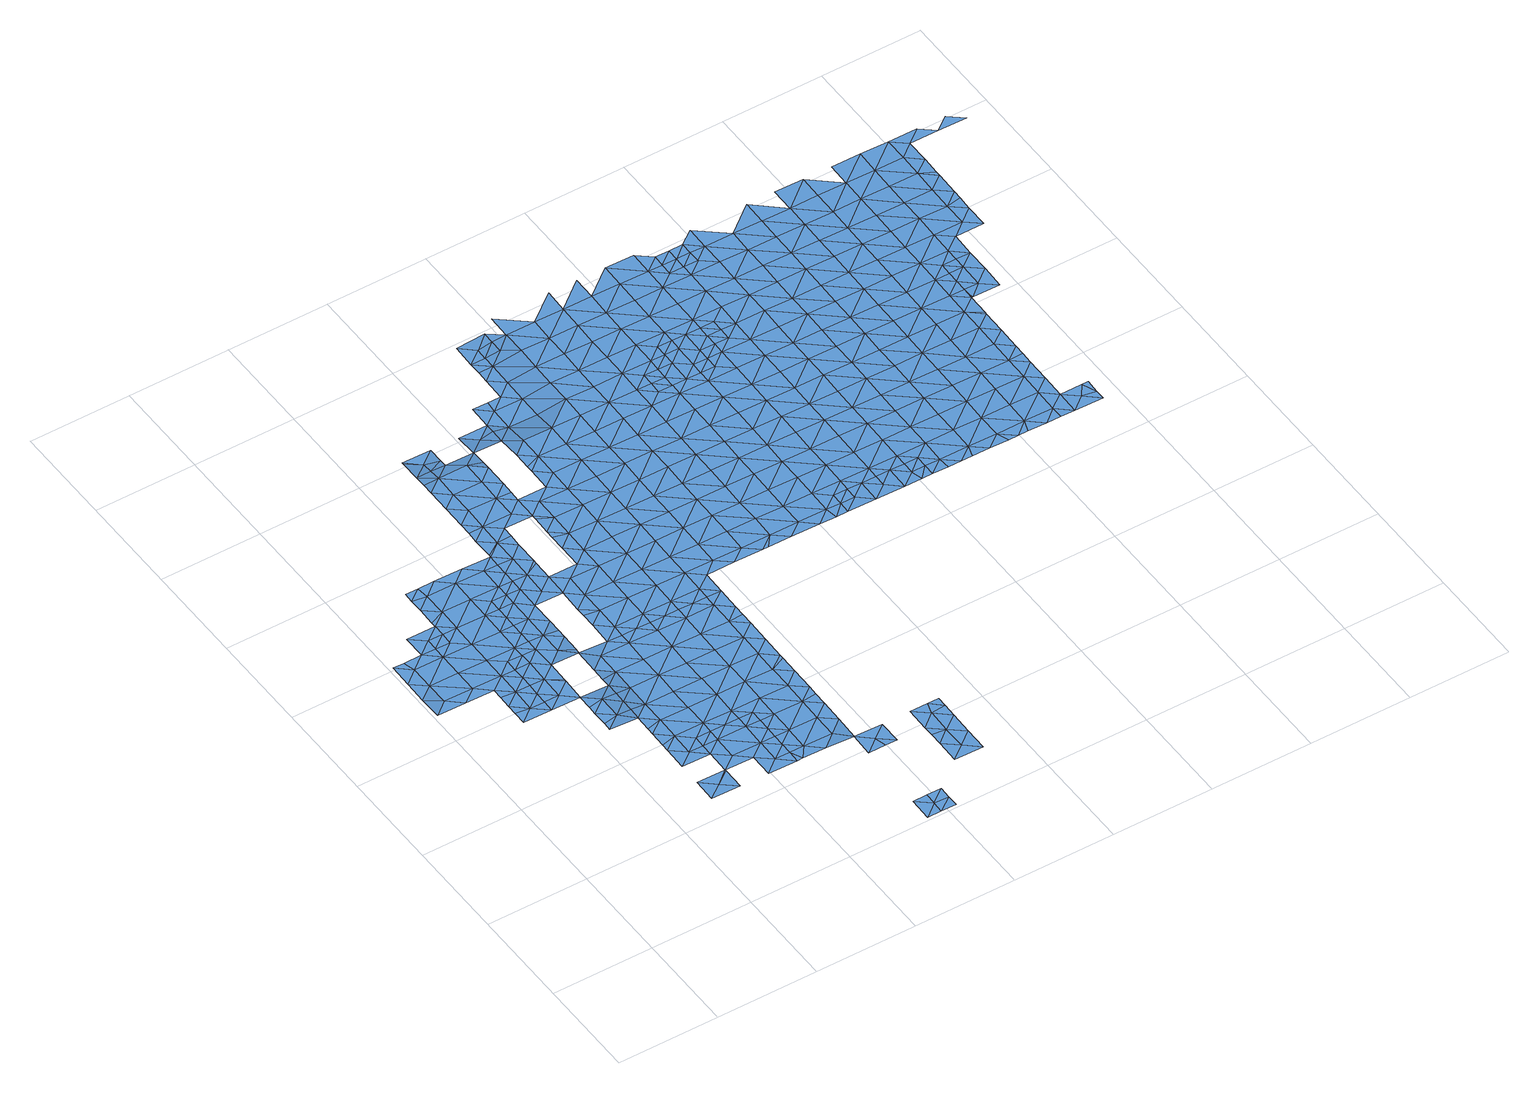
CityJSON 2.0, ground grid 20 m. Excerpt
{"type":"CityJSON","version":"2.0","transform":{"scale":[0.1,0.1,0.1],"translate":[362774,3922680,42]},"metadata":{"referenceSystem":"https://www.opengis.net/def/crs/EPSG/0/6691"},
"CityObjects":{
"waterbody1":{"type":"WaterBody","attributes":{"name":"9","class":"1140","function":"1","WaterBodyRiverFloodingRiskAttribute.description":"5","WaterBodyRiverFloodingRiskAttribute.rankOrg":"2","WaterBodyRiverFloodingRiskAttribute.adminType":"2","WaterBodyRiverFloodingRiskAttribute.scale":"L1"},"geometry":[{"type":"MultiSurface","lod":"1","boundaries":[[[0,1,2]],[[3,0,4]],[[5,3,4]],[[6,5,4]],[[0,2,4]],[[6,4,2]]]}]},
"waterbody2":{"type":"WaterBody","attributes":{"name":"9","class":"1140","function":"1","WaterBodyRiverFloodingRiskAttribute.description":"5","WaterBodyRiverFloodingRiskAttribute.rankOrg":"2","WaterBodyRiverFloodingRiskAttribute.adminType":"2","WaterBodyRiverFloodingRiskAttribute.scale":"L1"},"geometry":[{"type":"MultiSurface","lod":"1","boundaries":[[[7,8,9]],[[10,7,9]],[[11,10,9]],[[12,10,11]],[[9,8,13]],[[14,12,11]],[[15,14,16]],[[15,17,18]],[[14,11,16]],[[11,9,19]],[[9,13,19]],[[17,15,16]],[[20,11,19]],[[16,11,21]],[[11,20,21]],[[16,22,17]],[[16,21,22]],[[23,22,21]],[[23,24,22]],[[24,25,26]],[[21,27,23]],[[26,22,24]],[[28,29,30]],[[31,24,23]],[[29,25,24]],[[28,25,29]],[[32,23,27]],[[31,23,32]],[[33,30,34]],[[33,35,36]],[[30,29,34]],[[37,24,31]],[[29,24,38]],[[35,33,34]],[[24,37,38]],[[39,34,29]],[[38,39,29]],[[40,35,34]],[[39,40,34]],[[40,39,41]],[[42,41,39]],[[43,44,45]],[[46,47,48]],[[47,40,41]],[[46,40,47]],[[45,49,43]],[[50,51,44]],[[48,52,53]],[[50,54,51]],[[50,44,43]],[[53,52,55]],[[42,56,41]],[[49,57,43]],[[48,47,52]],[[47,41,56]],[[58,55,59]],[[60,52,47]],[[42,54,61]],[[56,62,47]],[[54,50,61]],[[63,58,59]],[[55,52,59]],[[62,60,47]],[[64,65,63]],[[66,42,61]],[[65,64,67]],[[64,63,59]],[[56,42,66]],[[43,57,68]],[[69,52,60]],[[70,71,67]],[[59,52,69]],[[50,43,72]],[[70,67,64]],[[68,57,73]],[[72,43,68]],[[61,50,72]],[[59,74,64]],[[75,59,69]],[[70,76,71]],[[59,75,74]],[[56,66,77]],[[73,78,68]],[[79,71,76]],[[80,70,64]],[[61,72,81]],[[66,61,82]],[[83,79,76]],[[84,79,83]],[[82,61,81]],[[85,84,83]],[[80,76,70]],[[86,72,68]],[[64,74,87]],[[83,88,85]],[[77,66,82]],[[68,78,89]],[[80,64,87]],[[90,83,76]],[[91,89,78]],[[92,88,83]],[[93,77,94]],[[77,82,94]],[[86,68,89]],[[81,72,86]],[[87,74,95]],[[96,97,93]],[[98,82,81]],[[90,76,80]],[[97,96,99]],[[96,93,94]],[[100,80,87]],[[95,100,87]],[[91,101,89]],[[98,94,82]],[[102,81,86]],[[96,103,99]],[[104,83,90]],[[92,83,104]],[[105,103,95]],[[105,99,103]],[[106,90,80]],[[98,81,102]],[[107,80,100]],[[108,86,89]],[[109,96,94]],[[103,110,95]],[[111,89,101]],[[80,107,106]],[[100,95,110]],[[111,108,89]],[[108,102,86]],[[112,109,94]],[[90,113,104]],[[114,92,104]],[[112,94,98]],[[90,106,113]],[[96,115,103]],[[113,116,104]],[[101,117,111]],[[109,115,96]],[[115,110,103]],[[118,98,102]],[[104,116,114]],[[100,110,119]],[[117,120,111]],[[121,118,102]],[[121,102,108]],[[122,119,110]],[[98,123,112]],[[111,124,108]],[[118,123,98]],[[124,111,120]],[[123,109,112]],[[110,115,122]],[[124,125,108]],[[108,125,121]],[[122,126,119]],[[123,127,109]],[[109,128,115]],[[129,119,126]],[[127,128,109]],[[128,122,115]],[[129,130,131]],[[125,132,121]],[[121,133,118]],[[131,130,134]],[[135,125,124]],[[129,126,130]],[[118,133,123]],[[128,136,122]],[[122,137,126]],[[138,134,139]],[[134,130,139]],[[136,137,122]],[[137,130,126]],[[121,132,133]],[[123,140,127]],[[133,140,123]],[[141,142,143]],[[142,138,139]],[[141,138,142]],[[135,144,125]],[[145,139,130]],[[137,146,130]],[[147,143,142]],[[132,125,144]],[[148,143,147]],[[146,145,130]],[[145,142,139]],[[147,149,148]],[[127,140,150]],[[128,127,151]],[[152,132,144]],[[127,150,151]],[[136,153,137]],[[133,132,154]],[[155,147,142]],[[136,128,153]],[[144,135,156]],[[154,132,152]],[[128,151,153]],[[137,157,146]],[[149,147,158]],[[159,142,145]],[[140,133,160]],[[161,152,144]],[[160,133,154]],[[150,140,160]],[[155,142,159]],[[161,144,156]],[[137,153,157]],[[158,147,155]],[[157,162,146]],[[146,163,145]],[[164,154,152]],[[165,161,156]],[[161,164,152]],[[150,160,166]],[[151,150,167]],[[145,168,159]],[[169,160,154]],[[170,158,171]],[[167,150,166]],[[158,155,171]],[[172,161,165]],[[168,155,159]],[[173,174,170]],[[146,162,163]],[[153,151,175]],[[174,173,176]],[[173,170,171]],[[177,166,160]],[[175,151,167]],[[157,153,175]],[[169,154,164]],[[178,171,155]],[[145,163,168]],[[168,178,155]],[[179,176,173]],[[161,180,164]],[[177,160,169]],[[181,173,171]],[[182,167,166]],[[180,161,172]],[[157,175,183]],[[162,157,184]],[[178,181,171]],[[185,179,173]],[[186,182,166]],[[182,175,167]],[[184,157,183]],[[164,187,169]],[[186,166,177]],[[163,162,188]],[[189,185,173]],[[190,183,175]],[[188,162,184]],[[168,163,188]],[[172,191,180]],[[164,180,187]],[[187,192,169]],[[168,193,178]],[[169,194,177]],[[189,173,181]],[[188,193,168]],[[190,175,182]],[[195,184,183]],[[185,196,197]],[[178,198,181]],[[177,199,186]],[[189,196,185]],[[193,198,178]],[[197,196,200]],[[201,195,183]],[[195,188,184]],[[169,192,194]],[[186,199,182]],[[201,183,190]],[[202,180,191]],[[198,203,181]],[[181,204,189]],[[187,180,202]],[[177,194,199]],[[203,204,181]],[[182,205,190]],[[206,193,188]],[[199,205,182]],[[189,204,196]],[[202,191,207]],[[208,206,188]],[[208,188,195]],[[187,202,209]],[[192,187,210]],[[205,211,190]],[[196,212,213]],[[190,214,201]],[[204,212,196]],[[215,202,207]],[[187,209,210]],[[198,193,206]],[[194,216,199]],[[194,192,216]],[[217,203,198]],[[218,209,202]],[[201,219,195]],[[220,208,195]],[[215,207,221]],[[214,219,201]],[[192,210,216]],[[218,202,215]],[[199,222,205]],[[190,211,214]],[[223,198,206]],[[219,220,195]],[[224,204,203]],[[225,206,208]],[[226,225,208]],[[226,208,220]],[[217,198,223]],[[205,227,211]],[[228,209,218]],[[199,216,222]],[[204,229,212]],[[210,230,216]],[[224,203,217]],[[224,229,204]],[[210,209,230]],[[205,222,227]],[[231,220,219]],[[232,206,225]],[[206,233,223]],[[228,218,234]],[[230,209,228]],[[232,233,206]],[[216,235,222]],[[229,236,212]],[[214,237,219]],[[211,227,238]],[[214,211,237]],[[223,239,217]],[[219,240,231]],[[234,241,228]],[[232,225,242]],[[233,239,223]],[[239,224,217]],[[211,238,237]],[[216,230,235]],[[243,240,219]],[[237,243,219]],[[242,244,232]],[[245,228,241]],[[222,235,246]],[[227,222,247]],[[224,248,229]],[[249,244,242]],[[227,250,238]],[[239,248,224]],[[251,233,232]],[[230,228,245]],[[244,251,232]],[[222,246,247]],[[238,250,237]],[[252,240,243]],[[245,241,253]],[[248,254,229]],[[235,230,255]],[[227,247,250]],[[251,256,233]],[[237,257,243]],[[230,245,255]],[[233,256,239]],[[250,257,237]],[[243,258,252]],[[253,259,245]],[[235,255,260]],[[246,235,261]],[[262,258,243]],[[239,263,248]],[[229,254,264]],[[265,256,251]],[[257,262,243]],[[256,263,239]],[[261,235,260]],[[247,246,261]],[[259,266,245]],[[267,255,245]],[[263,268,248]],[[266,267,245]],[[250,247,269]],[[270,260,255]],[[265,271,256]],[[272,266,259]],[[262,273,258]],[[247,261,269]],[[274,258,273]],[[274,275,276]],[[254,248,277]],[[257,250,278]],[[271,279,256]],[[256,279,263]],[[275,274,273]],[[248,268,277]],[[250,269,278]],[[272,280,266]],[[270,255,267]],[[261,260,270]],[[254,277,281]],[[257,278,282]],[[262,257,283]],[[273,284,275]],[[285,267,266]],[[269,261,286]],[[280,285,266]],[[283,257,282]],[[273,262,283]],[[271,287,279]],[[286,261,270]],[[288,289,290]],[[291,289,280]],[[291,290,289]],[[268,292,277]],[[263,279,293]],[[268,263,292]],[[294,270,267]],[[289,285,280]],[[273,295,284]],[[287,296,279]],[[263,293,292]],[[269,286,297]],[[278,269,298]],[[273,283,295]],[[288,299,289]],[[300,286,270]],[[298,269,297]],[[294,267,285]],[[281,277,301]],[[296,302,279]],[[282,278,303]],[[304,305,296]],[[277,292,301]],[[304,284,305]],[[284,295,305]],[[303,278,298]],[[283,282,303]],[[300,270,294]],[[306,297,286]],[[307,289,299]],[[305,302,296]],[[308,281,301]],[[293,279,309]],[[285,289,307]],[[310,306,286]],[[306,298,297]],[[295,283,311]],[[285,312,294]],[[292,313,301]],[[309,279,302]],[[310,286,300]],[[292,293,309]],[[307,299,314]],[[283,303,311]],[[315,308,301]],[[316,303,298]],[[292,317,313]],[[285,307,312]],[[312,318,294]],[[301,313,319]],[[320,302,305]],[[294,321,300]],[[295,311,322]],[[305,295,323]],[[315,301,319]],[[314,324,307]],[[292,309,317]],[[318,321,294]],[[321,310,300]],[[325,311,303]],[[323,295,322]],[[316,298,306]],[[326,313,317]],[[324,327,307]],[[328,306,310]],[[320,305,323]],[[309,302,320]],[[325,303,316]],[[329,322,311]],[[330,316,306]],[[328,310,321]],[[317,309,331]],[[332,311,325]],[[312,307,333]],[[334,327,324]],[[326,317,335]],[[312,336,318]],[[331,309,320]],[[333,307,327]],[[329,311,332]],[[323,322,329]],[[318,336,321]],[[330,306,328]],[[337,325,316]],[[338,317,331]],[[335,317,338]],[[339,337,316]],[[340,327,334]],[[337,332,325]],[[312,333,336]],[[320,323,341]],[[342,331,320]],[[321,343,328]],[[339,316,330]],[[341,323,329]],[[336,343,321]],[[344,345,346]],[[347,333,327]],[[344,335,338]],[[346,335,344]],[[340,347,327]],[[348,329,332]],[[342,320,341]],[[343,349,328]],[[350,338,331]],[[328,351,330]],[[344,352,345]],[[353,347,340]],[[354,341,329]],[[355,350,331]],[[350,344,338]],[[330,351,339]],[[348,332,337]],[[333,356,336]],[[355,331,342]],[[357,337,339]],[[358,333,347]],[[328,349,351]],[[359,352,344]],[[354,329,348]],[[360,342,341]],[[336,361,343]],[[351,357,339]],[[353,362,347]],[[356,333,358]],[[356,361,336]],[[361,349,343]],[[363,348,337]],[[364,360,341]],[[360,355,342]],[[364,341,354]],[[359,344,350]],[[357,363,337]],[[365,351,349]],[[366,350,355]],[[367,347,362]],[[347,368,358]],[[361,365,349]],[[363,369,348]],[[348,370,354]],[[367,368,347]],[[369,370,348]],[[370,364,354]],[[371,367,362]],[[372,359,350]],[[358,373,356]],[[366,355,360]],[[365,374,351]],[[351,375,357]],[[366,372,350]],[[373,361,356]],[[374,375,351]],[[376,360,364]],[[357,377,363]],[[370,376,364]],[[372,378,359]],[[371,379,367]],[[375,377,357]],[[358,368,373]],[[380,366,360]],[[361,381,365]],[[363,377,369]],[[379,382,367]],[[376,380,360]],[[367,382,368]],[[369,383,370]],[[361,373,381]],[[359,378,384]],[[377,383,369]],[[382,385,368]],[[380,386,366]],[[366,387,372]],[[368,385,373]],[[388,389,365]],[[379,390,382]],[[386,387,366]],[[387,378,372]],[[370,391,376]],[[365,381,388]],[[374,365,389]],[[374,392,375]],[[393,381,373]],[[383,391,370]],[[385,393,373]],[[394,390,379]],[[389,392,374]],[[392,377,375]],[[378,395,384]],[[396,388,381]],[[397,382,390]],[[391,398,376]],[[376,399,380]],[[387,395,378]],[[400,381,393]],[[396,381,400]],[[394,401,390]],[[380,399,386]],[[392,402,377]],[[377,403,383]],[[390,401,397]],[[402,403,377]],[[389,388,404]],[[388,396,404]],[[376,398,399]],[[386,405,387]],[[383,406,391]],[[407,392,389]],[[399,405,386]],[[397,401,408]],[[404,407,389]],[[391,406,398]],[[387,409,395]],[[410,402,392]],[[405,409,387]],[[411,410,392]],[[411,392,407]],[[383,403,406]],[[398,412,399]],[[413,414,395]],[[406,412,398]],[[415,416,402]],[[415,402,410]],[[403,402,416]],[[399,417,405]],[[412,417,399]],[[395,409,418]],[[419,420,403]],[[403,420,406]],[[403,416,419]],[[413,395,418]],[[417,421,405]],[[405,422,409]],[[420,423,406]],[[405,421,422]],[[424,423,420]],[[412,406,425]],[[418,409,426]],[[413,418,426]],[[406,423,425]],[[417,427,421]],[[409,422,426]],[[417,412,427]],[[424,428,423]],[[412,425,427]],[[421,429,422]],[[428,430,423]],[[425,423,430]],[[421,427,429]],[[429,431,422]],[[432,433,426]],[[426,422,434]],[[427,425,435]],[[425,430,435]],[[422,431,434]],[[429,427,436]],[[432,426,434]],[[430,437,435]],[[427,435,436]],[[436,438,429]],[[431,429,438]],[[438,439,431]],[[440,436,435]],[[437,440,435]],[[434,431,439]],[[441,432,434]],[[442,438,436]],[[440,443,436]],[[444,441,434]],[[444,434,439]],[[436,443,442]],[[445,438,442]],[[439,438,445]],[[446,439,445]],[[447,439,446]],[[444,439,447]],[[441,444,448]],[[444,447,448]],[[449,441,448]],[[448,450,449]],[[450,451,452]]]}]},
"waterbody3":{"type":"WaterBody","attributes":{"name":"9","class":"1140","function":"1","WaterBodyRiverFloodingRiskAttribute.description":"5","WaterBodyRiverFloodingRiskAttribute.rankOrg":"1","WaterBodyRiverFloodingRiskAttribute.adminType":"2","WaterBodyRiverFloodingRiskAttribute.scale":"L1"},"geometry":[{"type":"MultiSurface","lod":"1","boundaries":[[[55,453,53]],[[53,453,48]],[[453,55,454]],[[48,453,455]],[[456,457,458]],[[456,459,457]],[[457,459,460]],[[460,461,457]],[[457,461,6]],[[457,6,462]],[[2,462,6]],[[458,457,462]],[[458,462,463]],[[462,464,463]],[[464,465,463]],[[466,465,464]],[[25,465,466]],[[28,465,25]],[[28,30,465]],[[22,26,466]],[[17,22,466]],[[15,18,467]],[[467,18,468]],[[18,466,468]],[[17,466,18]],[[26,25,466]],[[465,30,463]],[[463,30,33]],[[36,35,455]],[[46,35,40]],[[33,36,463]],[[469,459,470]],[[469,471,459]],[[471,469,472]],[[473,1,0]],[[473,464,1]],[[473,468,464]],[[473,474,468]],[[473,475,474]],[[473,476,475]],[[3,476,473]],[[10,477,7]],[[12,478,10]],[[467,14,15]],[[479,480,478]],[[479,467,481]],[[467,474,481]],[[481,475,482]],[[475,483,482]],[[476,484,475]],[[474,475,481]],[[468,474,467]],[[466,464,468]],[[1,464,462]],[[0,3,473]],[[2,1,462]],[[460,459,471]],[[456,470,459]],[[476,3,485]],[[486,476,485]],[[484,476,486]],[[484,483,475]],[[483,487,482]],[[488,482,487]],[[488,481,482]],[[481,488,479]],[[478,467,479]],[[467,478,14]],[[12,14,478]],[[7,477,8]],[[8,477,489]],[[490,489,477]],[[480,491,478]],[[478,491,477]],[[478,477,10]],[[490,477,491]],[[463,36,458]],[[36,455,458]],[[458,455,456]],[[453,456,455]],[[454,456,453]],[[470,456,454]],[[455,46,48]],[[35,46,455]]]}]},
"waterbody4":{"type":"WaterBody","attributes":{"name":"9","class":"1140","function":"1","WaterBodyRiverFloodingRiskAttribute.description":"5","WaterBodyRiverFloodingRiskAttribute.rankOrg":"1","WaterBodyRiverFloodingRiskAttribute.adminType":"2","WaterBodyRiverFloodingRiskAttribute.scale":"L1"},"geometry":[{"type":"MultiSurface","lod":"1","boundaries":[[[492,493,494]],[[495,492,494]],[[496,495,494]],[[497,494,493]],[[494,497,496]]]}]},
"waterbody5":{"type":"WaterBody","attributes":{"name":"9","class":"1140","function":"1","WaterBodyRiverFloodingRiskAttribute.description":"5","WaterBodyRiverFloodingRiskAttribute.rankOrg":"2","WaterBodyRiverFloodingRiskAttribute.adminType":"2","WaterBodyRiverFloodingRiskAttribute.scale":"L1"},"geometry":[{"type":"MultiSurface","lod":"1","boundaries":[[[498,499,500]],[[499,501,500]],[[502,503,500]],[[13,502,500]],[[504,505,498]],[[498,500,504]],[[505,504,506]],[[501,13,500]],[[507,506,504]],[[503,508,504]],[[508,507,504]],[[500,503,504]]]}]},
"waterbody6":{"type":"WaterBody","attributes":{"name":"9","class":"1140","function":"1","WaterBodyRiverFloodingRiskAttribute.description":"5","WaterBodyRiverFloodingRiskAttribute.rankOrg":"2","WaterBodyRiverFloodingRiskAttribute.adminType":"2","WaterBodyRiverFloodingRiskAttribute.scale":"L1"},"geometry":[{"type":"MultiSurface","lod":"1","boundaries":[[[509,510,511]],[[509,512,510]],[[513,512,509]],[[497,510,512]],[[497,514,510]],[[515,516,517]],[[515,518,516]],[[519,520,521]],[[522,523,519]],[[513,524,525]],[[524,513,509]],[[511,520,519]],[[509,511,519]],[[521,526,519]],[[519,526,522]],[[511,514,516]],[[527,511,516]],[[514,511,510]],[[527,516,518]],[[509,523,524]],[[528,511,527]],[[520,511,528]],[[519,523,509]],[[514,517,516]]]}]},
"waterbody7":{"type":"WaterBody","attributes":{"name":"9","class":"1140","function":"1","WaterBodyRiverFloodingRiskAttribute.description":"5","WaterBodyRiverFloodingRiskAttribute.rankOrg":"1","WaterBodyRiverFloodingRiskAttribute.adminType":"2","WaterBodyRiverFloodingRiskAttribute.scale":"L1"},"geometry":[{"type":"MultiSurface","lod":"1","boundaries":[[[528,529,520]],[[520,529,530]],[[531,530,529]],[[532,530,531]],[[530,532,526]],[[526,532,533]],[[532,534,533]],[[534,532,535]],[[534,535,536]],[[537,538,535]],[[539,531,540]],[[540,531,541]],[[540,541,542]],[[542,541,543]],[[543,541,544]],[[541,529,544]],[[529,527,544]],[[545,543,544]],[[543,545,546]],[[547,518,515]],[[518,547,544]],[[536,535,538]],[[547,545,544]],[[542,543,546]],[[537,531,539]],[[525,548,549]],[[548,525,524]],[[523,533,548]],[[524,523,548]],[[550,512,513]],[[525,550,513]],[[550,525,549]],[[550,549,551]],[[550,551,552]],[[549,553,554]],[[549,555,553]],[[553,555,556]],[[556,555,506]],[[506,555,557]],[[557,555,558]],[[558,555,548]],[[559,558,548]],[[559,560,558]],[[561,562,563]],[[563,564,565]],[[566,567,568]],[[569,566,568]],[[565,561,563]],[[570,571,564]],[[572,564,571]],[[572,566,564]],[[565,564,566]],[[569,565,566]],[[565,569,561]],[[569,573,561]],[[573,569,574]],[[574,569,575]],[[576,575,569]],[[57,575,576]],[[574,577,573]],[[49,45,575]],[[27,578,45]],[[27,579,578]],[[91,78,568]],[[568,78,576]],[[101,91,568]],[[73,576,78]],[[577,574,578]],[[580,577,579]],[[579,577,578]],[[575,578,574]],[[568,576,569]],[[73,57,576]],[[45,578,575]],[[501,577,580]],[[577,501,581]],[[499,498,581]],[[557,581,498]],[[557,573,581]],[[560,573,557]],[[560,562,573]],[[559,562,560]],[[562,559,563]],[[559,534,563]],[[582,563,534]],[[582,564,563]],[[564,582,570]],[[583,536,584]],[[570,582,583]],[[550,552,512]],[[549,554,551]],[[505,506,557]],[[548,555,549]],[[533,559,548]],[[573,562,561]],[[560,557,558]],[[577,581,573]],[[557,498,505]],[[501,499,581]],[[568,567,101]],[[572,567,566]],[[585,572,571]],[[522,533,523]],[[582,536,583]],[[531,537,535]],[[538,584,536]],[[582,534,536]],[[533,534,559]],[[522,526,533]],[[530,526,521]],[[49,575,57]],[[532,531,535]],[[541,531,529]],[[521,520,530]],[[528,527,529]],[[544,527,518]],[[585,586,572]],[[586,567,572]],[[120,567,586]],[[117,567,120]],[[117,101,567]]]}]},
"waterbody8":{"type":"WaterBody","attributes":{"name":"9","class":"1140","function":"1","WaterBodyRiverFloodingRiskAttribute.description":"5","WaterBodyRiverFloodingRiskAttribute.rankOrg":"2","WaterBodyRiverFloodingRiskAttribute.adminType":"2","WaterBodyRiverFloodingRiskAttribute.scale":"L1"},"geometry":[{"type":"MultiSurface","lod":"1","boundaries":[[[587,588,589]],[[590,591,589]],[[591,587,589]],[[592,590,589]],[[593,590,592]],[[588,594,589]],[[589,594,592]]]}]},
"waterbody9":{"type":"WaterBody","attributes":{"name":"9","class":"1140","function":"1","WaterBodyRiverFloodingRiskAttribute.description":"5","WaterBodyRiverFloodingRiskAttribute.rankOrg":"1","WaterBodyRiverFloodingRiskAttribute.adminType":"2","WaterBodyRiverFloodingRiskAttribute.scale":"L1"},"geometry":[{"type":"MultiSurface","lod":"1","boundaries":[[[595,546,596]],[[596,546,597]],[[596,598,595]],[[596,599,598]],[[599,596,597]]]}]},
"waterbody10":{"type":"WaterBody","attributes":{"name":"9","class":"1140","function":"1","WaterBodyRiverFloodingRiskAttribute.description":"5","WaterBodyRiverFloodingRiskAttribute.rankOrg":"1","WaterBodyRiverFloodingRiskAttribute.adminType":"2","WaterBodyRiverFloodingRiskAttribute.scale":"L1"},"geometry":[{"type":"MultiSurface","lod":"1","boundaries":[[[600,601,602]],[[602,603,85]],[[602,85,88]],[[601,604,602]],[[603,602,604]],[[600,88,92]],[[88,600,602]]]}]},
"waterbody11":{"type":"WaterBody","attributes":{"name":"9","class":"1140","function":"1","WaterBodyRiverFloodingRiskAttribute.description":"5","WaterBodyRiverFloodingRiskAttribute.rankOrg":"1","WaterBodyRiverFloodingRiskAttribute.adminType":"2","WaterBodyRiverFloodingRiskAttribute.scale":"L1"},"geometry":[{"type":"MultiSurface","lod":"1","boundaries":[[[605,606,607]],[[608,606,605]],[[609,606,608]],[[610,606,609]],[[611,612,613]],[[614,609,612]],[[615,609,614]],[[610,609,615]],[[612,609,613]],[[609,608,613]],[[607,606,610]],[[612,611,616]],[[617,616,611]],[[612,616,618]],[[612,618,614]]]}]},
"waterbody12":{"type":"WaterBody","attributes":{"name":"9","class":"1140","function":"1","WaterBodyRiverFloodingRiskAttribute.description":"5","WaterBodyRiverFloodingRiskAttribute.rankOrg":"1","WaterBodyRiverFloodingRiskAttribute.adminType":"2","WaterBodyRiverFloodingRiskAttribute.scale":"L1"},"geometry":[{"type":"MultiSurface","lod":"1","boundaries":[[[141,619,138]],[[620,619,143]],[[141,143,619]],[[114,138,619]],[[114,619,620]]]}]},
"waterbody13":{"type":"WaterBody","attributes":{"name":"9","class":"1140","function":"1","WaterBodyRiverFloodingRiskAttribute.description":"5","WaterBodyRiverFloodingRiskAttribute.rankOrg":"1","WaterBodyRiverFloodingRiskAttribute.adminType":"2","WaterBodyRiverFloodingRiskAttribute.scale":"L1"},"geometry":[{"type":"MultiSurface","lod":"1","boundaries":[[[185,197,179]],[[179,197,621]],[[621,200,622]],[[197,200,621]],[[179,621,176]],[[622,176,621]]]}]},
"waterbody14":{"type":"WaterBody","attributes":{"name":"9","class":"1140","function":"1","WaterBodyRiverFloodingRiskAttribute.description":"5","WaterBodyRiverFloodingRiskAttribute.rankOrg":"1","WaterBodyRiverFloodingRiskAttribute.adminType":"2","WaterBodyRiverFloodingRiskAttribute.scale":"L1"},"geometry":[{"type":"MultiSurface","lod":"1","boundaries":[[[253,241,623]],[[241,624,623]],[[241,625,624]],[[241,234,625]],[[234,215,625]],[[291,626,290]],[[234,218,215]],[[623,627,259]],[[628,259,627]],[[272,259,628]],[[215,221,625]],[[623,259,253]],[[280,272,628]],[[624,625,221]],[[627,623,624]],[[291,280,628]],[[626,291,628]],[[627,626,628]]]}]},
"waterbody15":{"type":"WaterBody","attributes":{"name":"9","class":"1140","function":"1","WaterBodyRiverFloodingRiskAttribute.description":"5","WaterBodyRiverFloodingRiskAttribute.rankOrg":"1","WaterBodyRiverFloodingRiskAttribute.adminType":"2","WaterBodyRiverFloodingRiskAttribute.scale":"L1"},"geometry":[{"type":"MultiSurface","lod":"1","boundaries":[[[244,249,629]],[[265,244,629]],[[275,630,276]],[[225,226,631]],[[231,226,220]],[[265,251,244]],[[252,274,632]],[[258,274,252]],[[274,276,632]],[[632,276,629]],[[231,240,631]],[[226,231,631]],[[242,225,631]],[[632,629,249]],[[276,630,271]],[[629,271,265]],[[304,287,630]],[[276,271,629]],[[284,304,630]],[[296,287,304]],[[252,632,240]],[[632,249,240]],[[240,249,631]],[[287,271,630]],[[631,249,242]],[[275,284,630]]]}]},
"waterbody16":{"type":"WaterBody","attributes":{"name":"9","class":"1140","function":"1","WaterBodyRiverFloodingRiskAttribute.description":"5","WaterBodyRiverFloodingRiskAttribute.rankOrg":"1","WaterBodyRiverFloodingRiskAttribute.adminType":"2","WaterBodyRiverFloodingRiskAttribute.scale":"L1"},"geometry":[{"type":"MultiSurface","lod":"1","boundaries":[[[326,346,633]],[[345,634,633]],[[313,326,633]],[[346,326,335]],[[319,313,633]],[[634,319,633]],[[315,319,634]],[[346,345,633]]]}]},
"waterbody17":{"type":"WaterBody","attributes":{"name":"9","class":"1140","function":"1","WaterBodyRiverFloodingRiskAttribute.description":"5","WaterBodyRiverFloodingRiskAttribute.rankOrg":"1","WaterBodyRiverFloodingRiskAttribute.adminType":"2","WaterBodyRiverFloodingRiskAttribute.scale":"L1"},"geometry":[{"type":"MultiSurface","lod":"1","boundaries":[[[416,635,636]],[[415,637,635]],[[416,415,635]],[[635,638,639]],[[637,638,635]],[[419,416,636]],[[637,415,410]],[[636,420,419]],[[424,420,636]],[[428,636,639]],[[636,428,424]],[[635,639,636]]]}]}
},
"vertices":[
[89,796,11],[117,796,11],[118,819,11],[61,797,11],[89,819,11],[61,843,11],[118,842,11],
[171,587,13],[170,564,13],[199,587,13],[171,610,13],[200,633,13],[172,633,13],[227,563,13],[172,656,13],[172,679,13],[201,679,13],[201,702,12],[173,703,12],[228,609,13],[228,612,13],[229,655,13],[229,702,12],[257,678,13],[258,724,11],[230,748,11],[230,725,11],[285,655,11],[230,771,11],[259,771,11],[231,794,11],[286,701,12],[286,665,11],[231,817,11],[259,817,11],[260,840,11],[231,840,11],[286,719,12],[287,747,11],[287,793,10],[288,839,10],[316,816,9],[344,792,9],[371,676,9],[343,700,9],[342,654,9],[289,863,10],[317,862,9],[289,886,10],[370,653,9],[372,723,9],[343,728,9],[318,908,9],[289,909,10],[343,746,9],[290,932,10],[345,839,9],[399,653,9],[290,936,10],[318,955,9],[346,885,9],[372,769,9],[345,877,9],[290,978,9],[319,1001,9],[291,1000,9],[373,815,9],[291,1024,9],[428,676,9],[346,931,9],[320,1047,9],[292,1071,9],[428,722,9],[427,652,9],[347,977,9],[347,956,9],[320,1093,9],[402,838,9],[456,652,9],[292,1117,9],[376,1046,9],[429,768,9],[430,814,9],[321,1139,9],[293,1140,7],[293,1163,6],[485,721,9],[376,1000,9],[321,1163,6],[484,675,9],[377,1092,9],[484,652,9],[350,1162,6],[402,884,9],[430,860,9],[404,976,9],[431,907,9],[403,915,9],[486,813,9],[403,930,9],[404,1023,9],[512,651,9],[486,767,9],[432,953,9],[378,1139,9],[404,967,9],[405,1069,9],[405,1044,9],[542,720,9],[488,906,9],[432,999,9],[541,674,9],[487,860,9],[406,1115,9],[407,1161,6],[489,952,9],[406,1131,8],[541,651,9],[543,812,9],[461,1022,9],[569,650,9],[542,766,9],[489,998,9],[544,859,9],[570,696,9],[598,719,9],[490,1044,9],[545,905,9],[545,951,9],[462,1068,9],[491,1091,9],[462,1080,9],[599,765,9],[600,812,9],[463,1114,9],[626,696,9],[546,997,9],[547,1044,9],[463,1160,4],[491,1137,9],[601,858,9],[464,1188,3],[492,1183,2],[464,1207,2],[655,718,9],[548,1136,9],[547,1090,9],[493,1229,2],[465,1253,2],[495,1252,2],[601,904,9],[602,950,9],[656,764,9],[603,996,9],[657,811,9],[549,1228,2],[683,695,9],[603,1043,9],[521,1252,2],[549,1182,2],[657,857,9],[712,717,9],[604,1089,9],[605,1135,9],[713,764,9],[694,695,9],[658,903,9],[659,949,9],[606,1181,9],[713,810,9],[522,1298,2],[550,1275,2],[740,694,9],[551,1321,2],[523,1321,2],[659,996,9],[523,1344,2],[714,856,9],[606,1228,9],[551,1344,2],[769,717,9],[607,1274,9],[715,948,9],[660,1042,9],[661,1088,9],[580,1343,6],[715,902,9],[769,763,9],[662,1134,9],[608,1320,9],[716,995,9],[797,693,9],[770,809,9],[662,1180,9],[771,855,9],[718,1087,9],[608,1366,9],[580,1367,6],[663,1227,9],[771,901,9],[580,1390,7],[717,1041,9],[825,716,9],[664,1273,9],[664,1319,9],[772,948,9],[719,1180,9],[830,692,9],[718,1133,9],[826,762,9],[827,808,9],[773,994,9],[665,1365,9],[609,1412,9],[774,1040,9],[854,715,9],[827,854,9],[720,1272,9],[854,738,9],[774,1086,9],[746,1110,9],[853,692,9],[828,901,9],[720,1226,9],[721,1318,9],[747,1156,9],[747,1133,9],[829,947,9],[883,761,9],[722,1364,9],[884,807,9],[775,1109,9],[776,1179,9],[776,1225,9],[882,738,9],[884,853,9],[723,1411,9],[830,1039,9],[830,993,9],[777,1271,9],[803,1109,9],[911,737,9],[775,1156,9],[831,1085,9],[804,1178,9],[940,760,9],[885,900,9],[886,946,9],[778,1317,9],[804,1155,9],[886,992,9],[804,1201,9],[831,1108,9],[939,737,9],[779,1364,9],[940,806,9],[833,1224,9],[887,1038,9],[860,1108,9],[968,737,9],[941,853,9],[942,899,9],[888,1085,9],[834,1270,9],[779,1410,9],[833,1201,9],[996,759,9],[997,805,9],[835,1316,9],[942,945,9],[998,852,9],[861,1200,9],[996,736,9],[888,1131,9],[860,1131,9],[889,1154,9],[860,1154,9],[835,1363,9],[943,991,9],[890,1223,9],[1024,736,9],[836,1409,9],[944,1037,9],[944,1084,9],[917,1153,9],[1053,758,9],[998,898,9],[890,1200,9],[1054,689,9],[1052,712,9],[1024,690,9],[1024,713,9],[891,1316,9],[891,1269,9],[1054,805,9],[945,1130,9],[918,1200,9],[999,944,9],[1000,990,9],[1080,689,9],[1054,851,9],[892,1362,9],[947,1222,9],[1001,1037,9],[918,1177,9],[946,1176,9],[1056,943,9],[1109,711,9],[893,1408,9],[947,1269,9],[1055,897,9],[1001,1083,9],[1110,758,9],[920,1338,9],[1102,688,9],[921,1384,9],[1057,989,9],[948,1315,9],[1110,804,9],[920,1361,9],[1003,1221,9],[1111,850,9],[1002,1129,9],[1003,1175,9],[1137,688,9],[1057,1036,9],[948,1338,9],[1166,710,9],[1112,896,9],[1059,1128,9],[1113,942,9],[1004,1268,9],[1058,1082,9],[1166,757,9],[1175,687,9],[977,1337,9],[1167,803,9],[1114,1035,9],[1005,1314,9],[1113,989,9],[1194,687,9],[1059,1174,9],[1060,1221,9],[1168,849,9],[1005,1360,9],[977,1384,9],[977,1361,9],[1222,710,9],[1115,1081,9],[1169,895,9],[1061,1313,9],[1169,942,9],[1006,1406,9],[1214,687,9],[1115,1127,9],[1061,1267,9],[1224,802,9],[1170,988,9],[1223,756,9],[1062,1359,9],[1117,1220,9],[1225,848,9],[1251,686,9],[1171,1034,9],[1116,1173,9],[1225,894,9],[1118,1266,9],[1279,709,9],[1280,755,9],[1171,1080,9],[1172,1126,9],[1280,686,9],[1118,1312,9],[1281,801,9],[1226,941,9],[1227,987,9],[1173,1173,9],[1227,1033,9],[1119,1358,9],[1307,685,9],[1174,1219,9],[1281,847,9],[1308,731,9],[1228,1079,9],[1120,1405,9],[1309,778,9],[1174,1265,9],[1175,1311,9],[1282,894,9],[1283,940,9],[1336,708,9],[1229,1126,9],[1283,986,9],[1309,824,9],[1364,684,9],[1176,1357,9],[1310,870,9],[1352,731,9],[1230,1172,9],[1230,1218,9],[1310,848,9],[1364,703,9],[1284,1032,9],[1285,1078,9],[1311,916,9],[1231,1264,9],[1286,1125,9],[1311,962,9],[1365,731,9],[1232,1310,9],[1312,1009,9],[1312,966,9],[1286,1171,9],[1233,1403,9],[1176,1404,9],[1313,1032,9],[1313,1055,9],[1287,1217,9],[1232,1357,9],[1313,1078,9],[1314,1101,9],[1288,1263,9],[1288,1310,9],[1342,1124,9],[1342,1101,9],[1343,1170,9],[1289,1356,9],[1344,1216,9],[1370,1100,9],[1344,1262,9],[1371,1146,9],[1345,1309,9],[1347,1401,9],[1290,1402,9],[1346,1355,9],[1400,1169,9],[1400,1215,9],[1428,1146,9],[1401,1262,9],[1402,1308,9],[1428,1192,9],[1403,1400,9],[1429,1238,9],[1429,1220,9],[1403,1354,9],[1430,1284,9],[1430,1295,9],[1431,1330,9],[1431,1377,9],[1460,1399,9],[1488,1376,9],[1545,1375,9],[1517,1398,9],
[261,909,11],[233,933,11],[260,863,11],[204,910,11],[147,865,11],[203,864,11],[147,911,11],[119,888,11],[118,853,11],[146,819,11],[203,818,11],[145,772,11],[202,771,11],[201,725,11],[144,680,13],[145,726,11],[144,934,11],[176,934,11],[119,915,11],[119,934,11],[89,773,11],[88,727,11],[31,728,11],[32,774,11],[142,587,13],[143,634,13],[115,657,13],[115,637,13],[87,681,13],[30,682,13],[2,705,11],[3,751,11],[25,797,11],[4,798,11],[2,659,13],[58,658,13],[114,565,13],[114,591,13],[114,611,13],
[336,238,10],[336,281,10],[308,261,10],[279,239,10],[280,285,10],[336,284,10],
[283,516,11],[284,539,11],[255,539,13],[284,562,11],[227,534,13],[226,517,13],[255,493,13],[283,493,11],[283,470,10],[226,471,13],[226,487,13],
[366,353,10],[365,307,10],[422,306,10],[337,330,10],[337,353,10],[393,283,10],[449,236,10],[421,260,10],[392,237,10],[450,259,10],[423,352,10],[451,328,10],[451,352,10],[423,375,10],[395,376,10],[366,376,10],[338,376,10],[451,375,10],[450,282,10],[450,305,10],
[479,305,10],[479,351,10],[536,350,10],[480,397,10],[423,398,10],[481,444,10],[537,396,10],[537,443,10],[565,373,10],[565,419,10],[564,353,10],[564,327,10],[535,304,10],[563,281,10],[535,258,10],[478,259,10],[506,235,10],[563,234,8],[461,236,10],[367,399,10],[310,400,10],[309,354,10],[281,377,10],[280,331,10],[282,424,10],[281,393,10],[311,446,10],[282,439,10],[311,492,9],[367,445,10],[424,444,10],[368,492,9],[425,537,9],[425,491,9],[481,490,9],[539,535,9],[482,536,9],[483,582,9],[540,628,9],[484,628,9],[426,583,9],[567,512,9],[568,558,9],[540,581,9],[369,538,9],[369,584,9],[370,630,9],[427,629,9],[313,585,9],[313,631,9],[285,608,9],[284,581,10],[312,539,9],[538,489,9],[566,465,9],[566,457,9],[568,582,9],[568,604,9],
[588,49,7],[560,49,7],[588,26,7],[616,25,7],[617,49,7],[587,3,7],[616,2,7],[559,3,7],
[619,233,7],[591,211,7],[562,188,7],[619,187,7],[597,188,7],
[350,1176,5],[351,1208,3],[322,1186,3],[294,1207,3],[294,1209,3],
[731,93,7],[703,117,7],[674,94,7],[731,139,7],[703,163,7],[675,140,7],[733,212,7],[704,209,7],[732,185,7],[675,186,7],[675,166,7],[711,232,7],[733,232,7],[676,233,7],
[435,1184,2],[407,1207,2],
[552,1367,2],[524,1391,2],
[939,714,9],[910,691,9],[882,715,9],[1002,690,9],[967,690,9],[996,713,9],
[832,1178,9],[889,1177,9],[775,1132,9],[832,1132,9],
[949,1361,9],[949,1384,9],
[1341,1031,9],[1342,1078,9],[1315,1009,9],[1369,1008,9],[1370,1054,9]
]}
